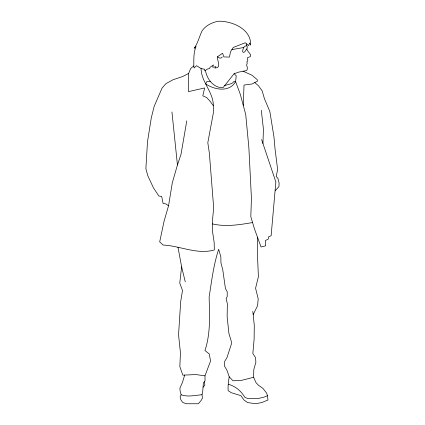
<?xml version="1.0" encoding="UTF-8"?>
<svg xmlns="http://www.w3.org/2000/svg" width="425" height="425" viewBox="0 0 425 425"><rect width="100%" height="100%" fill="white"/><g stroke="black" fill="none" stroke-linecap="round" stroke-linejoin="round"><path stroke-width="0.64" d="M193.795 65.902L194.129 67.968L196.562 65.705L201.089 68.574L204.627 69.254L204.754 70.81L207.623 68.972L209.7 68.489L210.125 67.214L213.499 64.919L212.59 67.054L214.142 67.161L215.905 66.576L214.944 68.122L217.563 67.538L218.577 66.146C219.263 62.889 217.058 59.867 217.616 56.658L222.578 53.268L223.879 56.923L229.447 57.099L230.493 51.792L233.277 47.446L245.283 42.75L248.673 45.618L249.544 43.01L250.676 45.098C251.35 28.879 231.747 20.713 217.913 21.25C211.746 22.626 205.541 25.569 201.997 31.014C199.24 36.757 197.97 43.058 194.183 48.275L196.079 46.495C193.37 52.663 193.917 59.357 193.795 65.902L190.666 68.473L188.647 73.435L188.461 91.63L204.643 87.954L202.799 95.853L206.662 97.511L210.157 101.368L213.339 105.756L213.488 112.243L207.809 142.731L209.36 153.133L213.674 207.767L212.431 220.931L212.431 230.865L214.168 242.542L214.327 249.958C197.136 254.894 180.248 245.831 163.046 245.028L159.694 241.873L164.034 221.372L168.55 205.758L172.316 182.729L177.443 164.985L181.023 154.238L186.782 120.822M257.672 237.718L257.391 252.997L258.4 276.733L255.584 288.198L258.198 298.86L257.592 305.697L253.194 314.527L254.278 325.38L254.118 339.272L252.843 353.504L255.558 357.653L255.877 362.286L253.799 369.628L253.64 377.288L255.972 382.606L258.597 385.369L262.947 388.402L266.608 393.098L267.437 395.717L267.989 399.999L261.981 402.486L255.903 403.723L247.759 402.624L244.03 400.068L240.853 395.648L231.397 392.753L228.151 390.681C227.821 386.07 228.485 381.4 229.202 376.81L226.966 370.265L224.411 365.957L224.729 361.324L226.966 357.653L231.381 344.085L231.322 341.434L228.916 333.45L227.131 316.737L227.364 303.854L226.153 298.525L227.205 296.613L227.226 291.794L225.431 288.506L222.742 269.689L220.947 262.916L220.851 256.944L218.689 249.278C213.552 264.759 211.661 281.042 209.121 297.096C209.589 314.994 210.736 333.184 204.967 350.508L209.265 353.945L210.55 361.027L204.967 375.843L205.068 380.715L203.384 383.031L202.752 391.239L202.013 394.708L202.449 398.082L201.153 400.44L198.316 403.75L186.378 403.75L182.718 402.448L180.827 399.734L180.115 396.546L181.172 394.814L180.12 391.133L179.908 388.184L182.538 382.187L184.668 375.068M262.963 143.523L263.42 129.11L261.306 110.309M243.265 105.373L244.019 85.053L252.057 83.985L257.513 81.09L257.183 79.603L251.972 75.22L243.031 71.188M246.537 45.81L245.22 46.07L243.998 47.095L243.01 49.236L242.622 51.51L243.233 52.376L244.673 51.962L247.196 48.216L247.196 46.07L246.537 45.81L246.702 43.95M177.99 247.26L181.64 266.873L179.748 283.055L182.5 290.456L180.694 301.553L178.548 334.836L180.444 352.867L179.833 366.61L182.84 375.153L195.946 374.558L204.967 375.843M201.089 68.574C201.142 81.855 213.462 92.172 213.339 105.756M246.755 48.997L247.515 50.633L250.452 54.496L250.702 55.638L250.203 56.684L247.562 57.63L247.775 60.887L246.782 62.055L247.249 63.134L246.606 65.094L247.393 67.697L247.127 69.902L246.357 70.608L238.951 72.059L234.154 73.695L223.04 87.656C213.632 88.188 206.741 78.912 205.45 70.364M222.275 56.982L220.952 58.071L219.693 58.039L218.153 57.439L217.616 56.658M275.246 190.666L278.943 186.628L279.119 183.058L277.87 178.245L276.176 176.55L277.631 169.617L275.033 148.856L273.95 136.823L269.838 111.472L264.456 98.765L262.167 90.828L258.501 85.792L254.788 82.54M203.065 387.132L204.786 385.353L204.616 381.337M188.647 73.435L182.739 76.5L173.076 79.725L165.862 83.709L162.026 88.156L154.185 106.319L151.321 117.714L147.507 141.573L145.881 168.619L147.757 175.663L153.547 188.025L158.87 196.005L161.691 196.472L163.099 203.517L165.787 203.878L168.55 205.758M267.437 395.717L263.914 397.168L258.666 398.411L247.828 398.549L244.928 397.375C240.879 390.846 235.933 386.553 228.538 384.28M224.613 85.675C227.832 84.097 231.954 84.639 234.18 81.302L235.615 81.642L240.327 94.414L245.735 114.612L248.864 147.608L251.441 198.443L250.803 216.644L254.32 228.459L261.024 246.973L265.604 245.847L265.397 240.513L268.271 239.073L268.499 236.858L271.134 235.705L275.857 181.953L261.598 139.522M253.64 377.288L241.66 380.322L233.038 380.805L229.202 376.81M231.885 49.619L243.817 47.488M252.562 222.551C239.376 224.793 225.659 227.046 212.431 223.901M202.013 394.708C195.155 395.356 187.834 397.189 181.172 394.814M210.487 81.292L206.762 81.611L205.737 83.991C214.62 89.861 229.404 92.608 235.615 81.642L236.231 75.767L234.154 73.695M181.64 266.873L185.258 281.849M252.758 311.424L253.194 314.527M171.95 111.972L177.443 164.985"/></g></svg>
